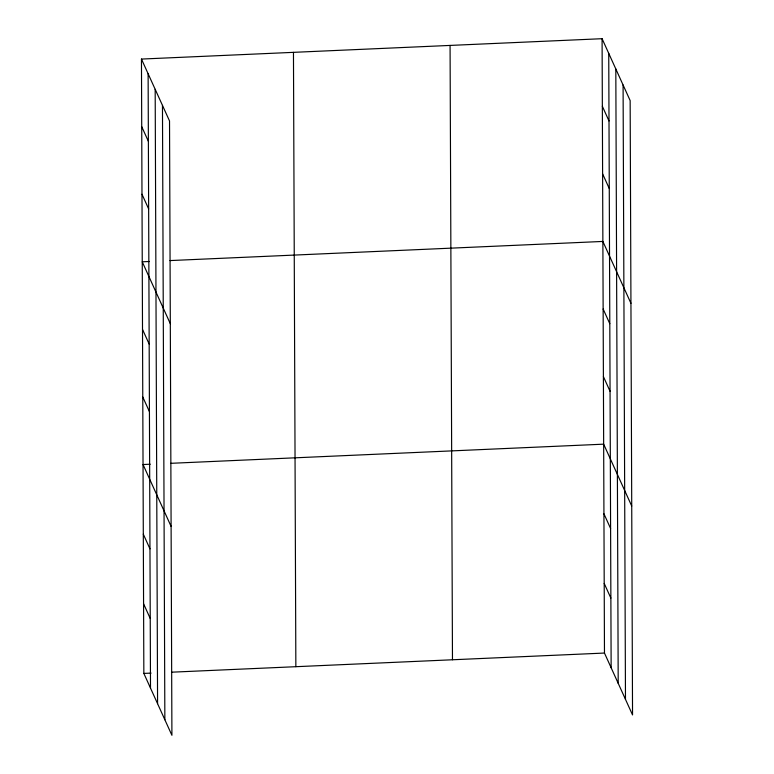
<?xml version="1.0" encoding="UTF-8"?>
<svg xmlns="http://www.w3.org/2000/svg" width="774" height="774" viewBox="0 0 774 774"><rect width="100%" height="100%" fill="white"/><g stroke="black" fill="none" stroke-linecap="round" stroke-linejoin="round"><path stroke-width="1.16" d="M141.458 59.066L169.525 120.947L171.915 735.3L143.848 673.419L141.458 59.066L602.085 38.7L630.152 100.581L632.542 714.934L604.475 653.053L602.085 38.7M149.479 261.486L142.242 261.806L170.309 323.687M169.99 260.577L602.869 241.44L630.945 303.321M150.272 464.216L143.035 464.535L171.102 526.417M170.783 463.316L603.662 444.17L631.729 506.051M143.848 673.419L151.085 673.099M171.596 672.19L604.475 653.053M602.346 106.28L609.012 120.967M602.607 173.86L609.273 188.546M603.139 309.01L609.796 323.696M603.401 376.59L610.057 391.276M603.933 513.801L610.599 528.487M604.204 583.422L610.87 598.109M141.719 126.646L148.376 141.332M141.981 194.226L148.647 208.912M142.503 329.385L149.169 344.072M142.764 396.965L149.43 411.652M143.306 534.166L149.963 548.853M143.577 603.788L150.233 618.474M623.089 85.005L625.479 699.357M615.814 68.963L618.203 683.307M608.741 53.387L611.141 667.739M450.071 45.424L452.471 659.767M293.462 52.351L295.852 666.695M162.463 105.38L164.852 719.723M155.177 89.329L157.577 703.682M148.115 73.753L150.504 688.105"/></g></svg>
